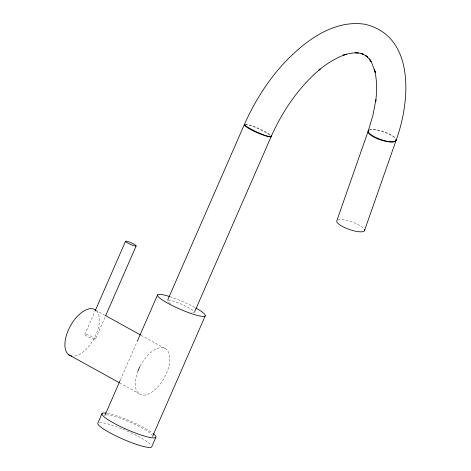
<?xml version="1.0" encoding="UTF-8"?>
<svg xmlns="http://www.w3.org/2000/svg" width="471" height="471" viewBox="0 0 471 471"><rect width="100%" height="100%" fill="white"/><g stroke="black" fill="none" stroke-linecap="round" stroke-linejoin="round"><path stroke-width="0.35" stroke-dasharray="2.35 1.77" d="M84.821 334.487L94.783 311.69M95.413 339.161A5.787 0.895 23.6 0 0 87.883 334.987A5.787 0.895 23.6 0 0 87.053 336.318A5.787 0.895 23.6 0 0 95.413 339.161L105.08 317.03M120.47 379.75L136.949 342.028M95.701 310.159L104.662 315.123M141.141 335.323L166.098 349.141M119.793 383.011L138.992 393.638M140.199 366.055A26.117 13.406 -61 0 1 168.765 352.885A26.117 13.406 -61 0 1 150.755 392.855A26.117 13.406 -61 0 1 137.885 371.183M96.579 310.972A26.117 13.406 -61 0 1 94.5 337.748A26.117 13.406 -61 0 1 73.064 356.158M369.27 129.984A14.707 3.98 19.3 0 1 382.169 131.55A14.707 3.98 19.3 0 1 395.034 138.286M369.229 130.131A14.701 4.474 18 0 1 382.322 131.109A14.701 4.474 18 0 1 395.198 137.803M337.778 219.951A14.707 3.98 19.3 0 1 351.896 221.923A14.707 3.98 19.3 0 1 364.266 229.183M245.191 124.103A14.701 1.754 24.8 0 1 257.054 128.212A14.701 1.754 24.8 0 1 269.842 135.124M245.12 124.244A14.707 2.273 23.6 0 1 258.426 128.271A14.707 2.273 23.6 0 1 270.854 135.389M194.235 311.667A14.707 2.273 23.6 0 1 190.855 312.338M170.549 303.624A14.707 2.273 23.6 0 1 167.47 300.51M168.241 300.204A14.707 2.273 23.6 0 1 180.375 303.73A14.707 2.273 23.6 0 1 193.181 310.607M106.24 414.91A26.058 4.033 23.6 0 1 130.084 422.163A26.058 4.033 23.6 0 1 151.968 434.804M169.937 296.677A26.058 4.033 23.6 0 1 195.165 307.657M99.405 422.505A29.414 4.551 23.6 0 1 127.199 431.077A29.414 4.551 23.6 0 1 151.385 445.431M107.441 413.308A29.414 4.551 23.6 0 1 153.016 433.414"/><path stroke-width="0.71" d="M368.228 131.015L373.014 114.977L375.893 99.77L375.664 101.765C376.988 91.156 377.112 80.264 374.563 69.826L375.352 72.605L371.79 62.979L369.376 58.922L371.183 61.548L368.41 58.086L365.26 55.189L367.857 57.197L364.371 54.883L361.192 53.453L363.636 54.306L359.497 53.188L355.087 52.687L358.278 52.823L353.55 52.946L348.611 53.694L343.489 55.06L346.267 54.253C336.058 57.662 326.892 63.567 318.602 70.332L320.168 69.084C298.661 87.235 282.482 111.091 271.125 136.69A14.701 1.754 24.8 0 1 256.795 131.951A14.701 1.754 24.8 0 1 244.467 124.273C257.684 94.724 276.506 67.147 301.687 46.529C319.161 32.04 341.911 20.424 365.225 24.333C415.975 36.591 410.005 102.678 396.046 140.464M364.466 230.702L395.958 140.741M95.077 311.019L125.539 241.282M105.669 315.688L136.137 245.956A5.787 0.895 23.6 0 0 128.607 241.788A5.787 0.895 23.6 0 0 127.776 243.118A5.787 0.895 23.6 0 0 136.137 245.956M102.03 413.567L97.862 423.111A29.414 4.551 23.6 0 0 122.336 438.878A29.414 4.551 23.6 0 0 151.674 446.844L155.842 437.306M104.874 415.446L120.176 380.421M137.244 341.357L157.544 294.881M167.764 299.833L244.343 124.544A14.707 2.273 23.6 0 0 258.349 133.187A14.707 2.273 23.6 0 0 271.108 135.707M194.67 311.702L271.249 136.413M152.539 436.476L205.215 315.906M105.304 315.476L140.499 334.969M68.601 354.663L119.157 382.652M137.885 371.183A26.117 13.406 -61 0 1 139.887 366.668M71.822 356.052A26.117 13.406 -61 0 1 69.802 327.074A26.117 13.406 -61 0 1 95.701 310.159M395.97 139.646A14.707 3.98 19.3 0 1 382.105 139.928A14.707 3.98 19.3 0 1 368.322 130.738L336.83 220.705A14.707 3.98 19.3 0 0 350.612 229.889A14.707 3.98 19.3 0 0 364.477 229.613M396.087 139.251A14.701 4.474 18 0 1 381.952 140.37A14.701 4.474 18 0 1 368.222 131.02M195.795 308.005A26.058 4.033 23.6 0 1 198.438 315.711A26.058 4.033 23.6 0 1 162.513 300.08A26.058 4.033 23.6 0 1 169.254 296.459M153.452 433.762A29.414 4.551 23.6 0 1 127.205 429.646A29.414 4.551 23.6 0 1 106.069 413.091"/></g></svg>
